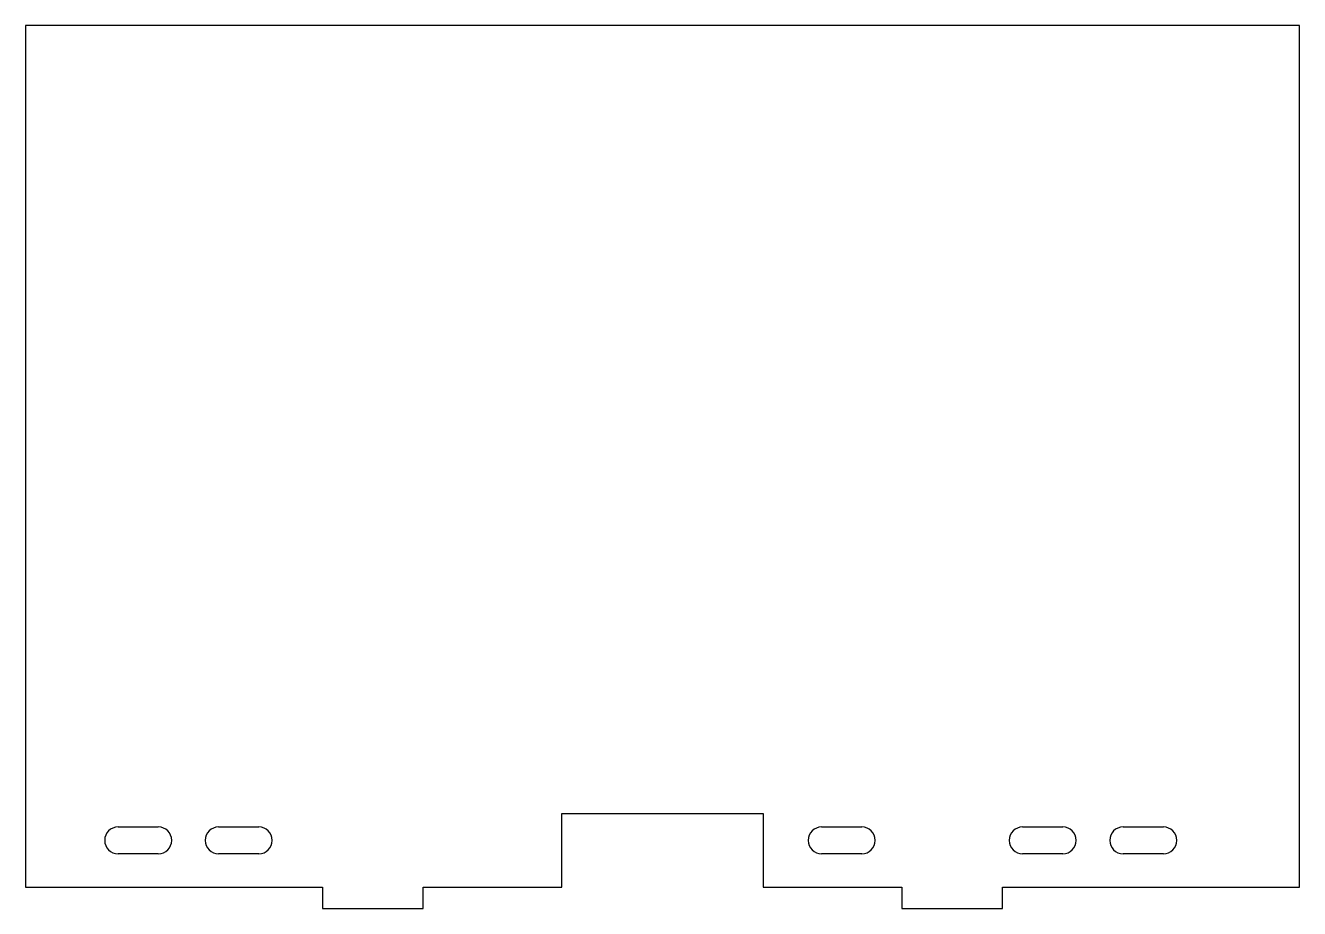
# Model space of a CAD drawing. Header units: millimetres. Extents: x 6 to 386, y 35 to 299.
import ezdxf

# ---------------------------------------------------------------- set-up
doc = ezdxf.new("R2010")
doc.units = ezdxf.units.MM
doc.layers.add('CUT', color=7, linetype='Continuous')

msp = doc.modelspace()

# ---------------------------------------------------------------- linework, layer by layer
at = {"layer": 'CUT'}
for p, q in [((6, 298.8), (6, 41.5)), ((386.3, 298.8), (6, 298.8)), ((386.3, 41.5), (386.3, 298.8)), ((166.15, 41.5), (166.15, 63.5)), ((166.15, 63.5), (226.15, 63.5)), ((226.15, 63.5), (226.15, 41.5)), ((33.65, 59.5), (45.65, 59.5)), ((63.65, 59.5), (75.65, 59.5)), ((243.65, 59.5), (255.65, 59.5)), ((303.65, 59.5), (315.65, 59.5)), ((333.65, 59.5), (345.65, 59.5)), ((45.65, 51.5), (33.65, 51.5)), ((75.65, 51.5), (63.65, 51.5)), ((255.65, 51.5), (243.65, 51.5)), ((315.65, 51.5), (303.65, 51.5)), ((345.65, 51.5), (333.65, 51.5)), ((6, 41.5), (94.69, 41.5)), ((94.69, 41.5), (94.69, 35.15)), ((124.69, 35.15), (124.69, 41.5)), ((124.69, 41.5), (166.15, 41.5)), ((226.15, 41.5), (267.61, 41.5)), ((267.61, 41.5), (267.61, 35.15)), ((297.61, 35.15), (297.61, 41.5)), ((297.61, 41.5), (386.3, 41.5)), ((94.69, 35.15), (124.69, 35.15)), ((267.61, 35.15), (297.61, 35.15))]:
    msp.add_line(p, q, dxfattribs=at)
for centre, start, end in [((33.65, 55.5), 90, 270), ((45.65, 55.5), 270, 450), ((63.65, 55.5), 90, 270), ((75.65, 55.5), 270, 450), ((243.65, 55.5), 90, 270), ((255.65, 55.5), 270, 450), ((303.65, 55.5), 90, 270), ((315.65, 55.5), 270, 450), ((333.65, 55.5), 90, 270), ((345.65, 55.5), 270, 450)]:
    msp.add_arc(centre, 4, start, end, dxfattribs=at)

doc.saveas('drawing.dxf')
